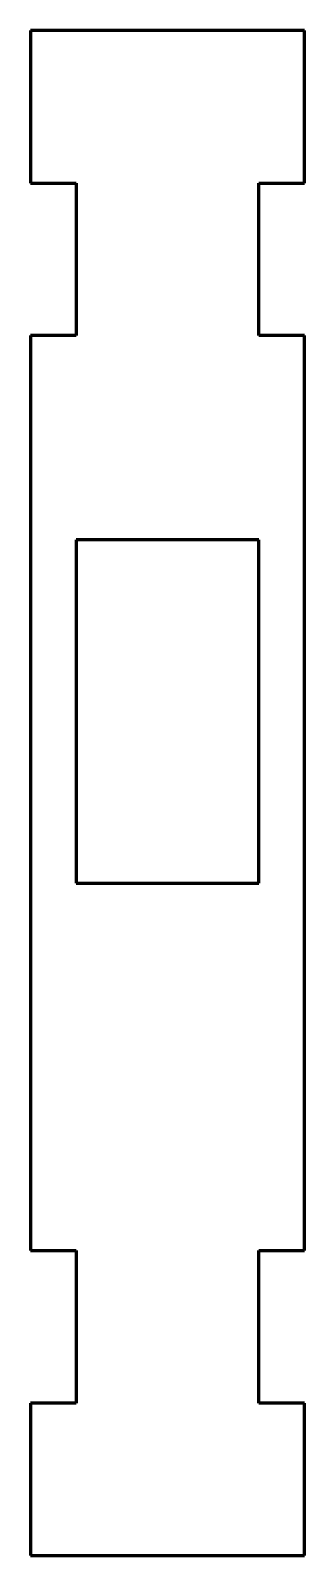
# Model space of a CAD drawing. Header units: millimetres. Extents: x 102 to 120, y 132 to 232.
import ezdxf

# ---------------------------------------------------------------- set-up
doc = ezdxf.new("R2010")
doc.units = ezdxf.units.MM
doc.linetypes.add('K5LT_BASIC', pattern=[0])
doc.layers.add('Системный слой (1)', color=251, linetype='Continuous', true_color=0x6c6c6c)

msp = doc.modelspace()

# ---------------------------------------------------------------- linework, layer by layer
at = {"layer": 'Системный слой (1)', "color": 150, "linetype": 'K5LT_BASIC', "lineweight": 60, "true_color": 0x0080ff}
for p, q in [((120.31, 232.32), (102.31, 232.32)), ((102.31, 232.32), (102.31, 222.32)), ((120.31, 222.32), (120.31, 232.32)), ((102.31, 222.32), (105.31, 222.32)), ((105.31, 222.32), (105.31, 212.32)), ((117.31, 222.32), (120.31, 222.32)), ((117.31, 212.32), (117.31, 222.32)), ((105.31, 212.32), (102.31, 212.32)), ((102.31, 212.32), (102.31, 152.32)), ((120.31, 212.32), (117.31, 212.32)), ((120.31, 152.32), (120.31, 212.32)), ((105.31, 198.92), (105.31, 176.42)), ((117.31, 198.92), (105.31, 198.92)), ((117.31, 176.42), (117.31, 198.92)), ((105.31, 176.42), (117.31, 176.42)), ((102.31, 152.32), (105.31, 152.32)), ((105.31, 152.32), (105.31, 142.32)), ((117.31, 152.32), (120.31, 152.32)), ((117.31, 142.32), (117.31, 152.32)), ((102.31, 142.32), (102.31, 132.32)), ((105.31, 142.32), (102.31, 142.32)), ((120.31, 142.32), (117.31, 142.32)), ((120.31, 132.32), (120.31, 142.32)), ((102.31, 132.32), (120.31, 132.32))]:
    msp.add_line(p, q, dxfattribs=at)

doc.saveas('drawing.dxf')
